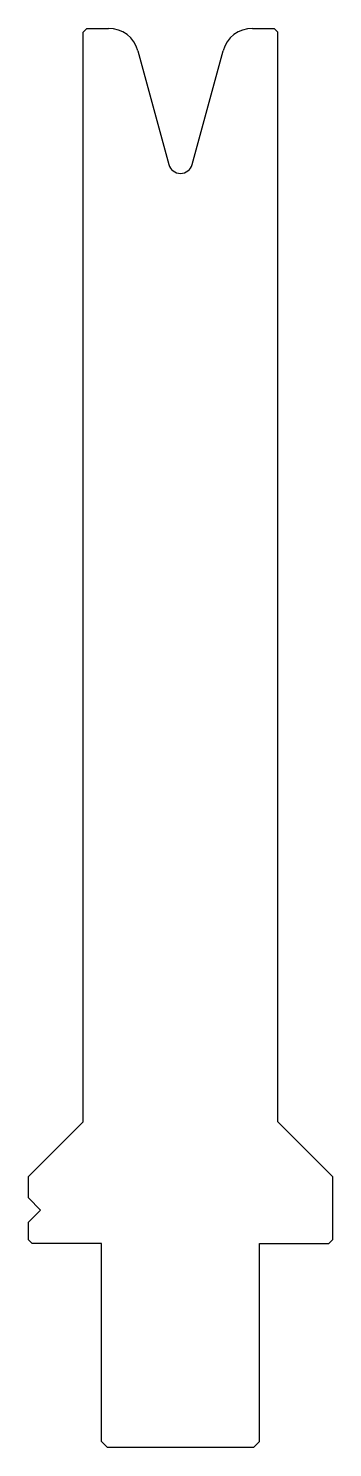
# Model space of a CAD drawing. Header units: metres. Extents: x 76 to 101, y 102 to 219.
import ezdxf

# ---------------------------------------------------------------- set-up
doc = ezdxf.new("R2010")
doc.units = ezdxf.units.M

msp = doc.modelspace()

# ---------------------------------------------------------------- linework, layer by layer
for p, q in [((81.068857, 218.886828), (80.768857, 218.586828)), ((80.768857, 128.886828), (80.768857, 218.586828)), ((81.068857, 218.886828), (82.856252, 218.886828)), ((94.681462, 218.886828), (96.468857, 218.886828)), ((96.768857, 218.586828), (96.468857, 218.886828)), ((96.768857, 128.886828), (96.768857, 218.586828)), ((85.269194, 217.040827), (87.803681, 207.689793)), ((89.734033, 207.689793), (92.26852, 217.040827)), ((76.268857, 124.386828), (80.768857, 128.886828)), ((101.268857, 124.386828), (96.768857, 128.886828)), ((76.268857, 122.636828), (76.268857, 124.386828)), ((101.268857, 124.386828), (101.268857, 119.186828)), ((76.268857, 122.636828), (77.268857, 121.636828)), ((77.268857, 121.636828), (76.268857, 120.636828)), ((76.268857, 119.186828), (76.268857, 120.636828)), ((76.268857, 119.186828), (76.568857, 118.886828)), ((100.968857, 118.886828), (101.268857, 119.186828)), ((82.268857, 118.886828), (76.568857, 118.886828)), ((82.268857, 102.586828), (82.268857, 118.886828)), ((95.268857, 118.886828), (100.968857, 118.886828)), ((95.268857, 102.586828), (95.268857, 118.886828)), ((82.268857, 102.586828), (82.768857, 102.086828)), ((94.768857, 102.086828), (82.768857, 102.086828)), ((94.768857, 102.086828), (95.268857, 102.586828))]:
    msp.add_line(p, q)
for centre, radius, start, end in [((82.856252, 216.386828), 2.5, 15.165, 90), ((94.681462, 216.386828), 2.5, 90, 164.835), ((88.768857, 207.951392), 1, 195.165, 344.835)]:
    msp.add_arc(centre, radius, start, end)

doc.saveas('drawing.dxf')
